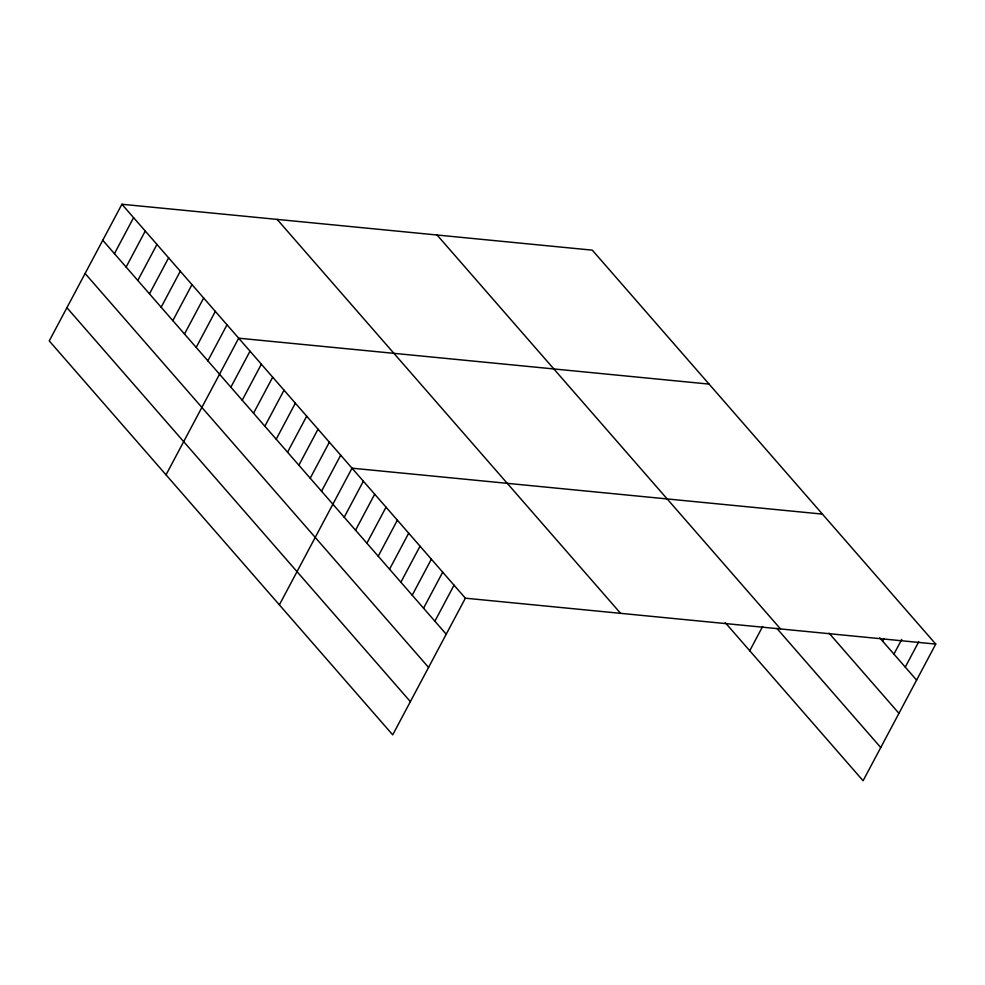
<?xml version="1.0" encoding="UTF-8"?>
<svg xmlns="http://www.w3.org/2000/svg" width="985" height="985" viewBox="0 0 985 985"><rect width="100%" height="100%" fill="white"/><g stroke="black" fill="none" stroke-linecap="round" stroke-linejoin="round"><path stroke-width="1.48" d="M935.75 644.091L592.293 250.153L121.906 204.252L49.25 340.909L392.707 734.847L465.376 598.19L935.75 644.091L863.094 780.748L725.194 622.582M114.432 253.662L133.591 217.648M126.117 267.058L145.263 231.032M137.789 280.454L156.947 244.428M149.474 293.85L168.62 257.824M161.146 307.234L180.304 271.22M172.831 320.63L191.976 284.616M184.503 334.026L203.661 298.012M196.175 347.422L215.333 311.395M207.86 360.818L227.006 324.791M166.022 474.844L238.69 338.187L709.065 384.101M230.872 387.204L250.018 351.189M242.199 400.206L261.357 364.191M253.539 413.208L272.685 377.193M264.866 426.209L284.025 390.183M276.206 439.212L295.352 403.185M287.546 452.201L306.692 416.187M298.874 465.203L318.032 429.189M310.213 478.205L329.359 442.191M321.541 491.207L340.699 455.181M279.371 604.839L352.027 468.183L822.413 514.096M344.208 517.211L363.366 481.185M355.548 530.201L374.694 494.187M366.876 543.203L386.034 507.189M378.215 556.205L397.361 520.191M389.543 569.207L408.701 533.181M400.883 582.209L420.029 546.183M412.21 595.211L431.368 559.184M423.55 608.201L442.696 572.187M434.89 621.203L454.036 585.188M749.745 650.753L762.649 626.485M882.597 641.112L884.013 638.44M893.924 654.114L901.731 639.437M905.264 667.116L918.746 641.764M879.765 637.861L916.604 680.118M829.05 633.158L898.936 713.325M437.069 235.009L780.526 628.947M776.845 628.368L880.75 747.541M277.142 219.396L620.599 613.335M121.906 204.252L465.376 598.19M102.76 240.266L446.217 634.205M85.104 273.485L428.561 667.411M66.906 307.702L410.363 701.628"/></g></svg>
